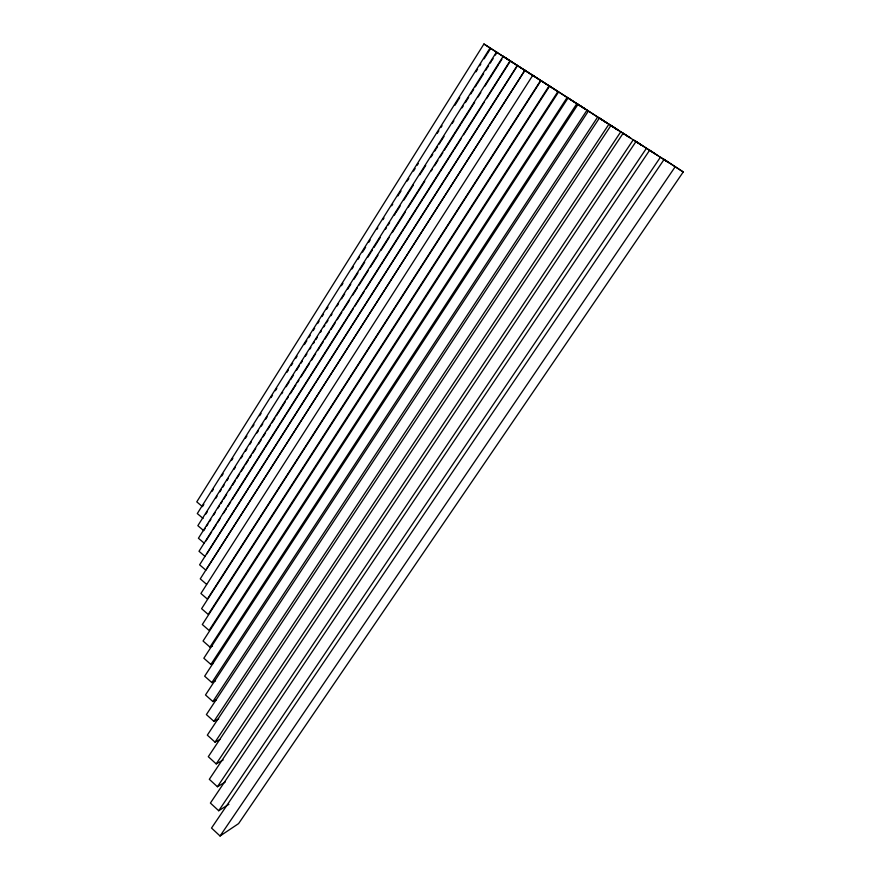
<?xml version="1.0" encoding="UTF-8"?>
<svg xmlns="http://www.w3.org/2000/svg" width="880" height="880" viewBox="0 0 880 880"><rect width="100%" height="100%" fill="white"/><g stroke="black" fill="none" stroke-linecap="round" stroke-linejoin="round"><path stroke-width="1.32" d="M525.228 70.631L483.934 44L196.768 501.864L202.455 506.638L203.819 504.46M490.105 47.949L197.296 513.557L203.082 518.441M212.069 491.348L213.444 489.159M221.738 475.97L223.124 473.77M231.484 460.493L232.881 458.271M245.498 438.196L246.906 435.963M252.56 426.976L253.979 424.721M259.655 415.701L261.074 413.435M271.073 397.551L272.503 395.274M275.374 390.709L276.815 388.421M286.913 372.361L288.365 370.062M291.258 365.453L292.71 363.143M295.625 358.523L297.077 356.202M304.381 344.597L306.823 340.714M308.781 337.601L310.255 335.269M313.192 330.583L314.666 328.24M317.614 323.554L319.088 321.2M322.047 316.503L323.532 314.149M326.502 309.43L327.987 307.065M341.429 285.703L342.925 283.316M351.956 268.961L353.463 266.563M358.006 259.336L359.524 256.927M362.56 252.098L365.607 247.269M368.654 242.418L370.183 239.987M376.816 229.449L377.839 227.821M382.954 219.67L383.988 218.042M391.71 205.766L392.744 204.127M397.914 195.899L398.948 194.249M399.465 193.424L401.027 190.949M407.264 181.027L408.837 178.541M413.534 171.072L415.107 168.575M417.197 165.242L418.253 163.57M437.25 133.353L438.845 130.823M440.979 127.435L442.046 125.752M454.872 105.347L458.106 100.221M458.634 99.363L459.712 97.647M475.948 71.841L477.587 69.245M479.765 65.78L480.854 64.042M484.132 58.839L485.221 57.101M485.771 56.232L486.871 54.483M487.41 53.614L490.699 48.389M496.507 52.052L197.846 525.679L203.742 530.662L205.161 528.418M205.876 514.019L207.273 511.797M215.677 498.465L217.085 496.243M219.901 491.777L221.309 489.544M222.717 487.3L224.136 485.067M226.963 480.579L228.382 478.335M234.058 469.326L235.477 467.071M241.186 458.029L242.616 455.763M245.487 451.22L246.917 448.943M249.788 444.389L251.229 442.112M256.993 432.971L258.434 430.683M261.327 426.096L262.779 423.797M265.683 419.188L267.135 416.889M281.743 393.723L282.722 392.172M286.154 386.738L287.133 385.176M287.628 384.395L289.102 382.063M290.576 379.72L291.566 378.158M292.05 377.377L293.535 375.034M296.494 370.337L297.979 367.983M298.474 367.202L299.464 365.64M300.949 363.275L302.434 360.921M305.415 356.202L306.9 353.837M309.892 349.096L310.893 347.512M313.39 343.563L314.38 341.979M315.887 339.603L317.383 337.216M320.397 332.453L321.398 330.858M323.906 326.876L324.918 325.281M326.425 322.883L327.943 320.485M330.968 315.689L331.98 314.083M337.04 306.053L338.558 303.644M341.616 298.804L342.628 297.198M343.134 296.384L344.663 293.964M347.732 289.113L348.755 287.496M349.261 286.682L350.79 284.251M353.87 279.378L354.893 277.75M355.41 276.936L357.973 272.866M360.03 269.599L361.064 267.971M361.581 267.157L364.672 262.251M367.774 257.334L370.876 252.406M371.393 251.581L372.438 249.942M373.989 247.478L377.113 242.528M377.63 241.703L378.675 240.053M379.192 239.228L380.237 237.578M385.462 229.295L386.507 227.634M388.069 225.148L389.642 222.651M394.372 215.16L395.428 213.488M395.956 212.652L400.169 205.964M403.865 200.101L407.044 195.063M407.583 194.216L408.639 192.533M409.167 191.697L411.301 188.331M411.829 187.484L413.424 184.954M419.826 174.801L420.893 173.107M421.432 172.26L425.711 165.462M431.09 156.948L432.707 154.385M434.863 150.964L435.941 149.248M436.48 148.401L437.558 146.685M439.186 144.111L440.264 142.395M440.803 141.537L444.059 136.378M452.221 123.442L453.86 120.846M462.066 107.833L463.166 106.084M465.366 102.608L468.666 97.372M470.877 93.874L471.977 92.125M472.527 91.245L473.638 89.496M475.288 86.867L476.399 85.107M476.949 84.227L478.06 82.478M478.61 81.598L483.615 73.678M485.837 70.147L486.948 68.376M487.509 67.496L488.62 65.725M490.303 63.074L491.414 61.303M491.975 60.412L493.097 58.641M495.33 55.099L497.013 52.426M503.173 56.331L533.698 76.065L503.173 56.331L198.418 538.252L204.413 543.345M206.58 526.174L207.999 523.93M209.429 521.675L210.848 519.42M213.708 514.91L215.138 512.655M217.998 508.123L219.428 505.857M220.858 503.591L222.299 501.325M223.74 499.048L226.611 494.494M229.504 489.94L230.945 487.652M232.386 485.375L235.279 480.788M236.731 478.5L239.635 473.913M241.087 471.614L244.002 467.005M245.465 464.706L248.38 460.086M249.843 457.776L251.306 455.455M252.769 453.145L255.706 448.503M258.643 443.85L261.107 439.978M263.065 436.865L265.529 432.971M267.509 429.858L270.468 425.172M271.953 422.818L274.923 418.121M276.408 415.767L277.409 414.205M277.904 413.413L279.389 411.059M279.884 410.267L281.875 407.121M282.381 406.34L283.877 403.975M284.372 403.183L285.373 401.61M286.869 399.234L288.365 396.869M290.367 393.701L292.38 390.533M292.875 389.741L294.382 387.354M294.888 386.562L295.889 384.978M297.396 382.591L298.914 380.204M300.927 377.014L302.94 373.824M303.446 373.021L304.964 370.623M305.47 369.831L306.482 368.225M306.988 367.422L309.518 363.418M311.553 360.217L313.588 356.994M314.094 356.191L315.623 353.782M317.658 350.559L319.693 347.336M320.21 346.522L321.739 344.102M322.256 343.299L323.279 341.682M324.808 339.251L325.831 337.634M326.348 336.82L327.888 334.389M328.405 333.575L329.428 331.947M330.968 329.516L332.002 327.888M332.508 327.074L335.093 323.004M337.15 319.737L338.184 318.109M338.701 317.284L341.803 312.378M343.365 309.925L344.399 308.286M344.916 307.461L349.591 300.069M352.715 295.13L357.412 287.705M358.985 285.219L362.131 280.247M362.659 279.422L363.704 277.761M364.232 276.925L368.434 270.27M370.546 266.937L371.602 265.276M372.13 264.44L374.242 261.096M374.77 260.26L377.949 255.244M381.128 250.206L382.195 248.534M382.723 247.687L389.114 237.589M392.315 232.518L395.527 227.447M396.066 226.6L397.144 224.895M397.672 224.048L399.828 220.66M400.356 219.802L405.207 212.146M408.441 207.031L409.519 205.326M410.058 204.468L411.147 202.752M411.686 201.905L416.57 194.183M417.109 193.325L418.198 191.609M418.737 190.751L424.732 181.28M431.288 170.907L432.388 169.169M434.588 165.704L437.877 160.49M440.088 157.003L441.188 155.265M441.738 154.396L442.838 152.647M444.499 150.029L445.599 148.28M446.16 147.411L447.26 145.651M447.81 144.782L454.476 134.255M455.026 133.375L456.137 131.615M456.698 130.735L457.809 128.975M458.37 128.095L460.603 124.575M461.153 123.684L462.275 121.924M462.836 121.044L463.947 119.273M464.508 118.393L471.24 107.756M471.801 106.865L472.923 105.083M473.484 104.203L474.606 102.421M477.994 97.075L479.116 95.293M479.677 94.402L480.81 92.609M484.77 86.35L488.169 80.971M488.741 80.08L498.421 64.768M498.993 63.866L500.137 62.062M500.709 61.16L501.853 59.345M510.114 60.775L199.001 551.276L205.117 556.501M205.865 541.068L211.662 531.927M213.114 529.639L216.029 525.052M217.481 522.753L220.396 518.155M223.322 513.535L226.259 508.926M227.722 506.605L230.659 501.974M232.133 499.653L233.607 497.332M234.091 496.562L243.958 481.019M244.453 480.238L259.864 455.928M260.37 455.147L264.374 448.833M264.869 448.041L270.402 439.329M270.908 438.537L274.934 432.179M275.44 431.387L279.488 425.007M279.994 424.204L281.006 422.609M281.512 421.806L285.571 415.404M286.088 414.612L287.1 413.006M287.606 412.203L291.687 405.768M292.193 404.965L297.825 396.099M298.342 395.296L303.985 386.386M304.502 385.572L310.167 376.629M310.684 375.815L311.718 374.187M312.235 373.373L317.944 364.386M318.461 363.572L337.271 333.916M337.799 333.091L343.585 323.961M344.113 323.125L345.169 321.464M345.697 320.628L347.82 317.295M348.348 316.459L353.122 308.935M354.717 306.427L355.773 304.744M356.312 303.908L364.309 291.291M365.915 288.761L370.744 281.149M371.272 280.302L378.818 268.422M379.357 267.575L380.435 265.87M380.974 265.012L383.141 261.602M383.68 260.755L384.769 259.05M385.308 258.192L400.004 235.015M400.554 234.157L401.654 232.43M402.204 231.561L403.293 229.834M403.843 228.976L406.043 225.511M406.582 224.642L407.682 222.915M408.232 222.046L416.504 209.011M417.054 208.142L418.165 206.393M418.715 205.524L422.598 199.408M423.148 198.528L439.329 173.03M439.89 172.139L451.715 153.505M452.276 152.614L453.409 150.832M453.981 149.941L457.941 143.693M458.513 142.802L459.646 141.009M460.207 140.118L461.351 138.325M463.628 134.739L480.788 107.679M481.36 106.766L482.515 104.951M483.087 104.049L484.242 102.223M486.552 98.593L497.552 81.246M498.135 80.322L499.301 78.496M499.884 77.572L501.05 75.735M501.633 74.822L510.389 61.006M517.352 65.417L199.617 564.817L205.854 570.152L284.427 447.062M206.591 554.18L234.366 510.532M234.872 509.751L248.446 488.4M248.952 487.608L254.518 478.852M255.035 478.06L259.094 471.669M259.6 470.866L265.21 462.055M265.727 461.252L271.359 452.397M271.865 451.594L277.519 442.706M278.036 441.903L283.712 432.971M284.229 432.157L291.489 420.75M292.017 419.936L297.748 410.927M298.265 410.113L308.22 394.471M308.737 393.646L314.534 384.538M315.062 383.713L316.118 382.052M316.646 381.227L338.998 346.104M339.526 345.257L348.667 330.891M349.217 330.044L351.373 326.645M351.912 325.798L369.842 297.616M370.392 296.758L402.435 246.4M402.996 245.52L404.107 243.771M404.668 242.891L413.072 229.68M413.633 228.8L443.696 181.544M444.268 180.653L450.01 171.633M450.582 170.731L511.522 74.965M512.116 74.019L517.495 65.56M557.964 91.63L524.898 70.257L200.255 578.864L206.613 584.342M284.955 446.226L524.909 70.312M549.131 85.833L208.219 614.438L201.597 608.685L541.013 80.575L576.015 103.202M567.182 97.405L558.646 91.872L203.06 641.014L209.957 647.075L567.182 97.405L585.673 109.406L577.093 103.84M210.892 664.444L576.873 103.62L568.106 97.933L203.841 658.218L210.892 664.444L213.29 663.421M588.445 110.979L205.502 694.958L212.872 701.547L597.707 116.974L606.441 122.716L578.028 104.291L204.655 676.181L211.86 682.583L215.534 680.922M211.86 682.583L587.026 110.132M599.412 118.008L617.606 129.888L599.412 118.008L206.393 714.582L213.928 721.369L218.669 718.971M213.928 721.369L608.949 124.179M630.795 138.248L623.161 133.221L208.296 756.69L216.205 763.895L633.281 139.766L641.751 145.365L610.973 125.411L207.317 735.141L215.039 742.137L219.879 739.541M215.039 742.137L620.785 131.769L629.365 137.423M658.119 155.793L636.031 141.471L209.319 779.306L217.426 786.742L225.17 782.1M217.426 786.742L646.47 148.225M218.713 810.744L660.44 157.179L668.624 162.602L649.66 150.194L210.397 803.055L218.713 810.744L228.899 804.298M664.092 159.445L211.519 828.047L220.066 836L238.59 823.603L683.232 171.963L664.092 159.445L683.232 171.963M220.066 836L675.246 166.672M216.205 763.895L223.135 759.979M212.872 701.547L216.359 699.875M209.957 647.075L212.509 646.041M654.819 153.747L636.031 141.471M533.863 76.12L541.442 81.037M541.761 81.191L549.527 86.218M483.934 44L512.259 62.326M578.028 104.291L597.388 116.853M610.973 125.411L619.784 131.219M532.785 75.306L200.915 593.483L207.394 599.093L540.694 80.432L532.785 75.306M549.626 86.097L202.312 624.514L209.077 630.421L557.953 91.487L549.626 86.097"/></g></svg>
